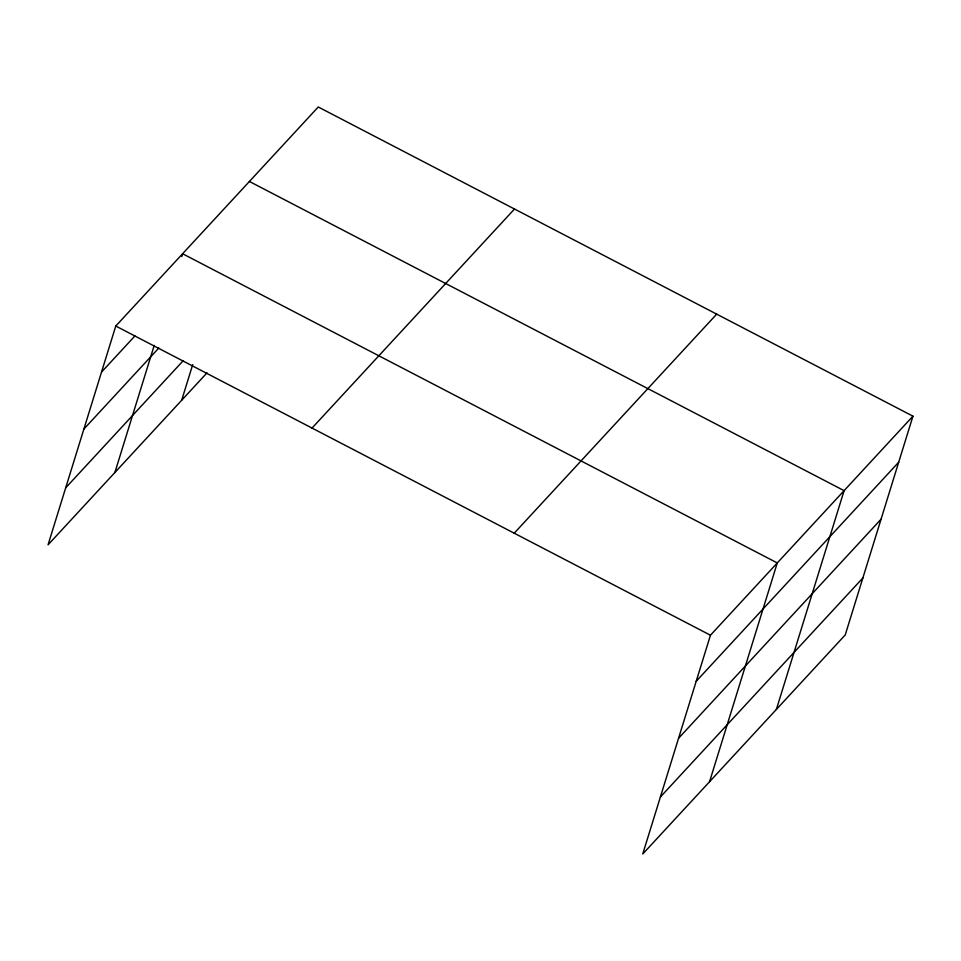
<?xml version="1.0" encoding="UTF-8"?>
<svg xmlns="http://www.w3.org/2000/svg" width="961" height="961" viewBox="0 0 961 961"><rect width="100%" height="100%" fill="white"/><g stroke="black" fill="none" stroke-linecap="round" stroke-linejoin="round"><path stroke-width="1.44" d="M912.95 416.173L710.455 635.221L642.741 854.005L845.224 634.957L912.95 416.173L318.259 106.995L115.776 326.043L48.05 544.827L206.999 372.868M114.876 472.536L154.228 345.407M181.737 256.551L182.602 253.752L777.281 562.942L709.554 781.725M181.689 400.256L192.717 364.627M776.38 709.434L844.106 490.651L249.416 181.473M101.518 372.087L134.936 335.942M83.871 429.099L158.793 348.038M65.696 487.828L183.143 360.771M312.025 428.077L514.507 209.017M514.219 533.199L716.702 314.139M696.208 681.277L898.691 462.229M678.562 738.276L881.045 519.228M660.387 797.005L862.87 577.957M115.776 326.043L710.455 635.221"/></g></svg>
